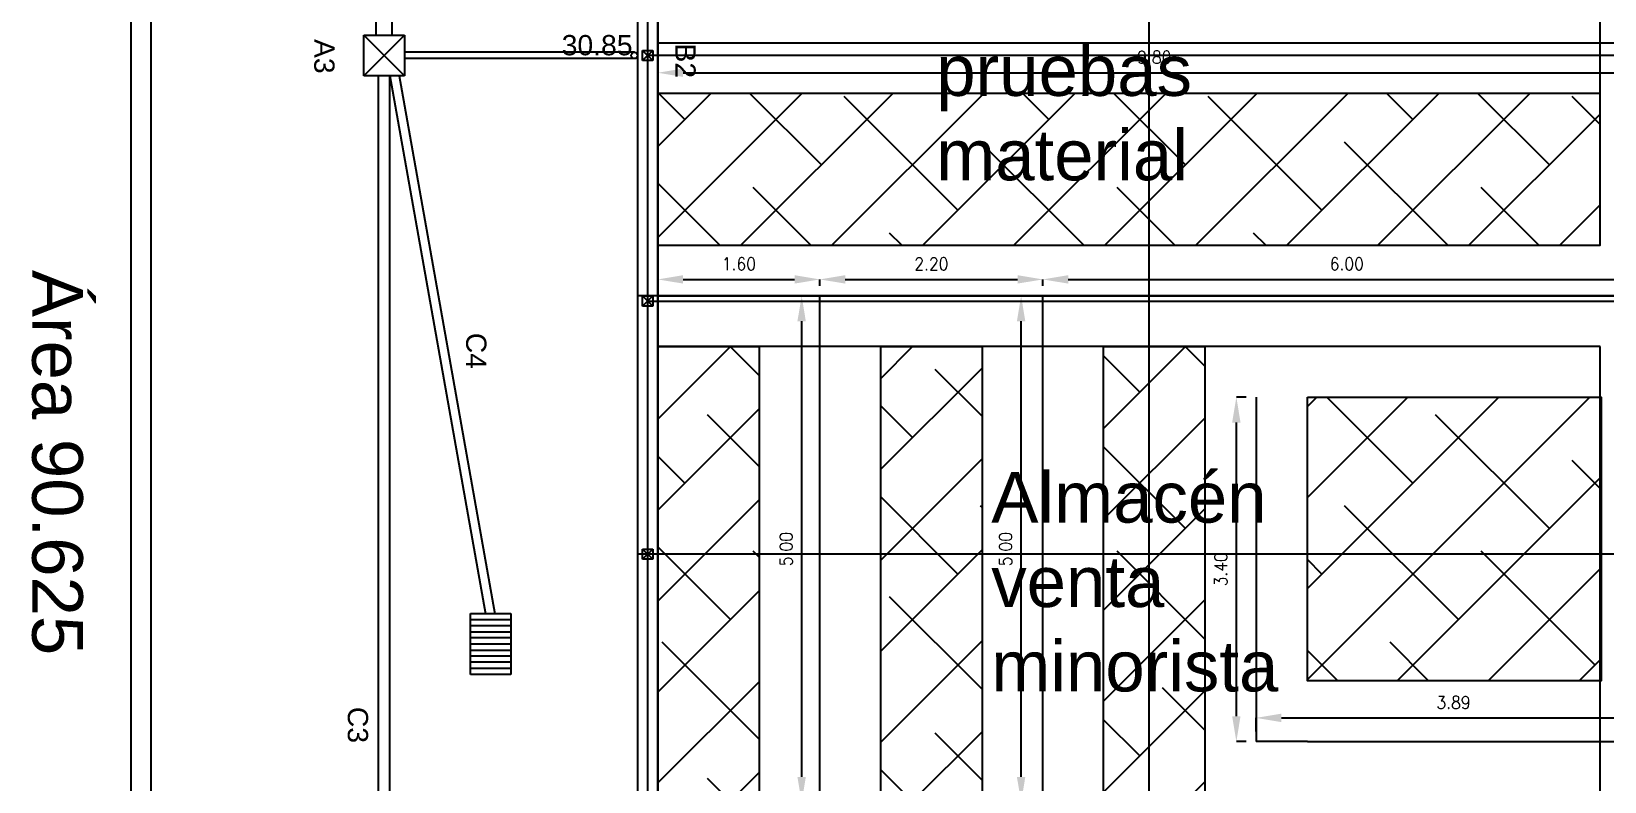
# Model space of a CAD drawing. Header units: inches. Extents: x 72863 to 73068, y 49095 to 49225.
# Drawn here: x 73040.83 to 73056.35, y 49167.94 to 49175.35 of the extents above; entities that cross this region are included whole.
import ezdxf

# ---------------------------------------------------------------- set-up
doc = ezdxf.new("R2010")
doc.units = ezdxf.units.IN
doc.layers.get('0').update_dxf_attribs({"lineweight": 15})
for name, color, linetype in [('Aguas pluviales', 140, 'Continuous'), ('Auxiliar', 240, 'Continuous'), ('Cotas_IncendiosP0', 30, 'Continuous'), ('IncendiosP0', 1, 'Continuous'), ('P0', 5, 'Continuous'), ('P0 Texto', 7, 'Continuous'), ('P0_Elementos', 44, 'Continuous'), ('P0_Pasillos', 90, 'Continuous'), ('Pared exterior nave', 26, 'Continuous'), ('Pared parcela', 7, 'Continuous'), ('Pilares', 240, 'Continuous')]:
    doc.layers.add(name, color=color, linetype=linetype)
doc.layers.add('Límites', color=6, linetype='Continuous', lineweight=9)
doc.styles.add('80-100', font='romans.shx', dxfattribs={"width": 0.9, "height": 0.125})
doc.styles.get("Standard").update_dxf_attribs({"font": 'arial.ttf'})
doc.dimstyles.new('Copia de 100_conlineas', dxfattribs={"dimtxt": 0.125, "dimasz": 0.25, "dimexe": 0, "dimexo": 0.1, "dimgap": 0.09, "dimtad": 1, "dimzin": 4, "dimdsep": 46, "dimtxsty": '80-100', "dimcen": 0.1, "dimclrd": 256, "dimclre": 256, "dimclrt": 256, "dimadec": 0, "dimazin": 0, "dimtfac": 1, "dimtix": 1, "dimtmove": 2, "dimatfit": 3, "dimfxl": 1, "dimtvp": 1.058824, "dimtolj": 1, "dimtzin": 1, "dimarcsym": 0})

# ---------------------------------------------------------------- blocks, each defined once
blk = doc.blocks.new('Arqueta')
for p, q in [((8.456, 7.642), (8.456, 8.042)), ((8.456, 8.042), (8.856, 8.042)), ((8.856, 8.042), (8.856, 7.642)), ((8.856, 7.642), (8.456, 7.642))]:
    blk.add_line(p, q)
blk = doc.blocks.new('Alcantarilla')
at = {"layer": 'Aguas pluviales'}
for p, q in [((-11.66, 1.036), (-11.66, 1.436)), ((-11.66, 1.436), (-11.06, 1.436)), ((-11.6, 1.436), (-11.6, 1.036)), ((-11.54, 1.436), (-11.54, 1.036)), ((-11.48, 1.036), (-11.48, 1.436)), ((-11.42, 1.436), (-11.42, 1.036)), ((-11.36, 1.436), (-11.36, 1.036)), ((-11.3, 1.036), (-11.3, 1.436)), ((-11.24, 1.436), (-11.24, 1.036)), ((-11.18, 1.436), (-11.18, 1.036)), ((-11.12, 1.036), (-11.12, 1.436)), ((-11.06, 1.436), (-11.06, 1.036)), ((-11.06, 1.036), (-11.66, 1.036))]:
    blk.add_line(p, q, dxfattribs=at)
blk = doc.blocks.new('*D402')
at = {"layer": 'Cotas_IncendiosP0', "lineweight": -2, "transparency": 16777216}
for p, q in [((73047.007, 49172.839), (73047.007, 49172.902)), ((73047.257, 49172.902), (73048.357, 49172.902)), ((73048.607, 49172.839), (73048.607, 49172.902))]:
    blk.add_line(p, q, dxfattribs=at)
at = {"layer": 'Cotas_IncendiosP0', "transparency": 16777216}
for points in [[(73047.257, 49172.944), (73047.257, 49172.861), (73047.007, 49172.902)], [(73048.357, 49172.944), (73048.357, 49172.861), (73048.607, 49172.902)]]:
    blk.add_solid(points, dxfattribs=at)
at = {"layer": 'Defpoints', "color": 0, "transparency": 16777216}
for p in [(73048.607, 49172.902), (73047.007, 49172.739), (73048.607, 49172.739)]:
    blk.add_point(p, dxfattribs=at)
at = {"layer": 'Cotas_IncendiosP0', "transparency": 16777216, "insert": (73047.807, 49173.055), "char_height": 0.125, "attachment_point": 5, "style": '80-100'}
blk.add_mtext('\\A1;1.60', dxfattribs=at)
blk = doc.blocks.new('*D403')
at = {"layer": 'Cotas_IncendiosP0', "lineweight": -2, "transparency": 16777216}
for p, q in [((73048.607, 49172.839), (73048.607, 49172.902)), ((73048.857, 49172.902), (73050.557, 49172.902)), ((73050.807, 49172.839), (73050.807, 49172.902))]:
    blk.add_line(p, q, dxfattribs=at)
at = {"layer": 'Cotas_IncendiosP0', "transparency": 16777216}
for points in [[(73048.857, 49172.944), (73048.857, 49172.861), (73048.607, 49172.902)], [(73050.557, 49172.944), (73050.557, 49172.861), (73050.807, 49172.902)]]:
    blk.add_solid(points, dxfattribs=at)
at = {"layer": 'Defpoints', "color": 0, "transparency": 16777216}
for p in [(73050.807, 49172.902), (73048.607, 49172.739), (73050.807, 49172.739)]:
    blk.add_point(p, dxfattribs=at)
at = {"layer": 'Cotas_IncendiosP0', "transparency": 16777216, "insert": (73049.707, 49173.055), "char_height": 0.125, "attachment_point": 5, "style": '80-100'}
blk.add_mtext('\\A1;2.20', dxfattribs=at)
blk = doc.blocks.new('*D404')
at = {"layer": 'Cotas_IncendiosP0', "lineweight": -2, "transparency": 16777216}
for p, q in [((73050.807, 49172.839), (73050.807, 49172.902)), ((73051.057, 49172.902), (73056.557, 49172.902)), ((73056.807, 49172.839), (73056.807, 49172.902))]:
    blk.add_line(p, q, dxfattribs=at)
at = {"layer": 'Cotas_IncendiosP0', "transparency": 16777216}
for points in [[(73051.057, 49172.944), (73051.057, 49172.861), (73050.807, 49172.902)], [(73056.557, 49172.944), (73056.557, 49172.861), (73056.807, 49172.902)]]:
    blk.add_solid(points, dxfattribs=at)
at = {"layer": 'Defpoints', "color": 0, "transparency": 16777216}
for p in [(73056.807, 49172.902), (73050.807, 49172.739), (73056.807, 49172.739)]:
    blk.add_point(p, dxfattribs=at)
at = {"layer": 'Cotas_IncendiosP0', "transparency": 16777216, "insert": (73053.807, 49173.055), "char_height": 0.125, "attachment_point": 5, "style": '80-100'}
blk.add_mtext('\\A1;6.00', dxfattribs=at)
blk = doc.blocks.new('*D405')
at = {"layer": 'Cotas_IncendiosP0', "lineweight": -2, "transparency": 16777216}
for p, q in [((73048.507, 49172.739), (73048.427, 49172.739)), ((73048.427, 49167.989), (73048.427, 49172.489)), ((73048.507, 49167.739), (73048.427, 49167.739))]:
    blk.add_line(p, q, dxfattribs=at)
at = {"layer": 'Cotas_IncendiosP0', "transparency": 16777216}
for points in [[(73048.385, 49172.489), (73048.468, 49172.489), (73048.427, 49172.739)], [(73048.385, 49167.989), (73048.468, 49167.989), (73048.427, 49167.739)]]:
    blk.add_solid(points, dxfattribs=at)
at = {"layer": 'Defpoints', "color": 0, "transparency": 16777216}
for p in [(73048.427, 49172.739), (73048.607, 49172.739), (73048.607, 49167.739)]:
    blk.add_point(p, dxfattribs=at)
at = {"layer": 'Cotas_IncendiosP0', "transparency": 16777216, "insert": (73048.274, 49170.239), "char_height": 0.125, "attachment_point": 5, "rotation": 90, "style": '80-100'}
blk.add_mtext('\\A1;5.00', dxfattribs=at)
blk = doc.blocks.new('*D406')
at = {"layer": 'Cotas_IncendiosP0', "lineweight": -2, "transparency": 16777216}
for p, q in [((73050.707, 49172.739), (73050.593, 49172.739)), ((73050.593, 49167.989), (73050.593, 49172.489)), ((73050.707, 49167.739), (73050.593, 49167.739))]:
    blk.add_line(p, q, dxfattribs=at)
at = {"layer": 'Cotas_IncendiosP0', "transparency": 16777216}
for points in [[(73050.551, 49172.489), (73050.634, 49172.489), (73050.593, 49172.739)], [(73050.551, 49167.989), (73050.634, 49167.989), (73050.593, 49167.739)]]:
    blk.add_solid(points, dxfattribs=at)
at = {"layer": 'Defpoints', "color": 0, "transparency": 16777216}
for p in [(73050.593, 49172.739), (73050.807, 49172.739), (73050.807, 49167.739)]:
    blk.add_point(p, dxfattribs=at)
at = {"layer": 'Cotas_IncendiosP0', "transparency": 16777216, "insert": (73050.44, 49170.239), "char_height": 0.125, "attachment_point": 5, "rotation": 90, "style": '80-100'}
blk.add_mtext('\\A1;5.00', dxfattribs=at)
blk = doc.blocks.new('*D407')
at = {"layer": 'Cotas_IncendiosP0', "lineweight": -2, "transparency": 16777216}
for p, q in [((73052.812, 49171.739), (73052.717, 49171.739)), ((73052.717, 49168.589), (73052.717, 49171.489)), ((73052.812, 49168.339), (73052.717, 49168.339))]:
    blk.add_line(p, q, dxfattribs=at)
at = {"layer": 'Cotas_IncendiosP0', "transparency": 16777216}
for points in [[(73052.675, 49171.489), (73052.758, 49171.489), (73052.717, 49171.739)], [(73052.675, 49168.589), (73052.758, 49168.589), (73052.717, 49168.339)]]:
    blk.add_solid(points, dxfattribs=at)
at = {"layer": 'Defpoints', "color": 0, "transparency": 16777216}
for p in [(73052.717, 49171.739), (73052.912, 49171.739), (73052.912, 49168.339)]:
    blk.add_point(p, dxfattribs=at)
at = {"layer": 'Cotas_IncendiosP0', "transparency": 16777216, "insert": (73052.564, 49170.039), "char_height": 0.125, "attachment_point": 5, "rotation": 90, "style": '80-100'}
blk.add_mtext('\\A1;3.40', dxfattribs=at)
blk = doc.blocks.new('*D408')
at = {"layer": 'Cotas_IncendiosP0', "lineweight": -2, "transparency": 16777216}
for p, q in [((73052.912, 49168.439), (73052.912, 49168.572)), ((73053.162, 49168.572), (73056.557, 49168.572)), ((73056.807, 49168.439), (73056.807, 49168.572))]:
    blk.add_line(p, q, dxfattribs=at)
at = {"layer": 'Cotas_IncendiosP0', "transparency": 16777216}
for points in [[(73053.162, 49168.614), (73053.162, 49168.53), (73052.912, 49168.572)], [(73056.557, 49168.614), (73056.557, 49168.53), (73056.807, 49168.572)]]:
    blk.add_solid(points, dxfattribs=at)
at = {"layer": 'Defpoints', "color": 0, "transparency": 16777216}
for p in [(73056.807, 49168.572), (73052.912, 49168.339), (73056.807, 49168.339)]:
    blk.add_point(p, dxfattribs=at)
at = {"layer": 'Cotas_IncendiosP0', "transparency": 16777216, "insert": (73054.86, 49168.724), "char_height": 0.125, "attachment_point": 5, "style": '80-100'}
blk.add_mtext('\\A1;3.89', dxfattribs=at)
blk = doc.blocks.new('*D418')
at = {"layer": 'Cotas_IncendiosP0', "lineweight": -2, "transparency": 16777216}
for p, q in [((73047.007, 49175.139), (73047.007, 49174.943)), ((73056.807, 49175.139), (73056.807, 49174.943)), ((73047.257, 49174.943), (73056.557, 49174.943))]:
    blk.add_line(p, q, dxfattribs=at)
at = {"layer": 'Cotas_IncendiosP0', "transparency": 16777216}
for points in [[(73047.257, 49174.985), (73047.257, 49174.902), (73047.007, 49174.943)], [(73056.557, 49174.985), (73056.557, 49174.902), (73056.807, 49174.943)]]:
    blk.add_solid(points, dxfattribs=at)
at = {"layer": 'Defpoints', "color": 0, "transparency": 16777216}
for p in [(73047.007, 49175.239), (73056.807, 49175.239), (73056.807, 49174.943)]:
    blk.add_point(p, dxfattribs=at)
at = {"layer": 'Cotas_IncendiosP0', "transparency": 16777216, "insert": (73051.907, 49175.096), "char_height": 0.125, "attachment_point": 5, "style": '80-100'}
blk.add_mtext('\\A1;9.80', dxfattribs=at)

msp = doc.modelspace()

# ---------------------------------------------------------------- hatches: boundary and pattern name
at = {"layer": 'P0_Elementos'}
h = msp.add_hatch(dxfattribs=at)
h.set_pattern_fill('ANSI38', color=256, scale=0.2)
h.set_pattern_definition([(45, (73014.496, 49132.724), (-0.449013, 0.449013), []), (135, (73014.496, 49132.724), (-1.3470384, 0.449013), [1.5875, -0.9525])])
h.paths.add_polyline_path([(73050.2071, 49172.2388), (73049.2071, 49172.2388), (73049.2071, 49167.7388), (73050.2071, 49167.7388)])
h.paths.add_polyline_path([(73048.0071, 49172.2388), (73047.0071, 49172.2388), (73047.0071, 49167.7388), (73048.0071, 49167.7388)])
h.paths.add_polyline_path([(73052.4071, 49172.2388), (73051.4071, 49172.2388), (73051.4071, 49167.7388), (73052.4071, 49167.7388)])
h.paths.add_polyline_path([(73056.3071, 49171.7388), (73053.4177, 49171.7388), (73053.4177, 49168.9388), (73056.3071, 49168.9388)])
h.paths.add_polyline_path([(73056.3071, 49167.7388), (73052.9071, 49167.7388), (73052.9071, 49166.2388), (73056.3071, 49166.2388)])
h.paths.add_polyline_path([(73056.3071, 49165.2388), (73052.9071, 49165.2388), (73052.9071, 49163.7388), (73056.3071, 49163.7388)])
h.paths.add_polyline_path([(73056.3071, 49174.7388), (73047.0071, 49174.7388), (73047.0071, 49173.2388), (73056.3071, 49173.2388)])
h.paths.add_polyline_path([(73056.3071, 49177.2388), (73047.0071, 49177.2388), (73047.0071, 49175.7388), (73056.3071, 49175.7388)])
h.paths.add_polyline_path([(73061.4571, 49174.7388), (73057.3071, 49174.7388), (73057.3071, 49170.5888), (73061.4571, 49170.5888)])
h.paths.add_polyline_path([(73066.6071, 49174.7388), (73062.4571, 49174.7388), (73062.4571, 49170.5888), (73066.6071, 49170.5888)])
h.paths.add_polyline_path([(73061.4571, 49169.0888), (73057.3071, 49169.0888), (73057.3071, 49164.9388), (73061.4571, 49164.9388)])
h.paths.add_polyline_path([(73066.6071, 49169.0888), (73062.4571, 49169.0888), (73062.4571, 49164.9388), (73066.6071, 49164.9388)])
h.paths.add_polyline_path([(73061.4571, 49163.7388), (73057.8571, 49163.7388), (73057.8571, 49161.4388), (73061.4571, 49161.4388)])
h.paths.add_polyline_path([(73066.6071, 49163.7388), (73062.4571, 49163.7388), (73062.4571, 49160.4388), (73066.6071, 49160.4388)])

# ---------------------------------------------------------------- linework, layer by layer
at = {"layer": 'Aguas pluviales'}
for p, q in [((73046.8071, 49196.4888), (73046.8071, 49160.2388)), ((73047.0071, 49196.4888), (73047.0071, 49160.2388)), ((73044.2271, 49175.3138), (73044.2271, 49183.4138)), ((73044.3871, 49175.3138), (73044.3871, 49183.4138)), ((73044.5071, 49175.3138), (73044.1071, 49174.9138)), ((73044.1071, 49175.3138), (73044.5071, 49174.9138)), ((73046.7756, 49175.1453), (73044.5071, 49175.1453)), ((73046.7756, 49175.0823), (73044.5071, 49175.0823)), ((73044.2521, 49165.3888), (73044.2521, 49174.9138)), ((73044.3621, 49165.3888), (73044.3621, 49174.9138)), ((73044.3621, 49174.9138), (73045.3062, 49169.6013)), ((73044.4535, 49174.9138), (73045.3976, 49169.6013)), ((73056.8071, 49170.1888), (73046.8071, 49170.1888))]:
    msp.add_line(p, q, dxfattribs=at)
msp.add_circle((73046.7756, 49175.1138), 0.0315, dxfattribs=at)
at = {"layer": 'Auxiliar'}
for p, q in [((73046.9071, 49160.3388), (73046.9071, 49196.3637)), ((73051.8571, 49160.3388), (73051.8571, 49196.3635)), ((73066.7071, 49175.1138), (73046.9071, 49175.1138)), ((73046.9071, 49172.6888), (73066.7071, 49172.6888)), ((73066.7071, 49170.1888), (73046.9071, 49170.1888))]:
    msp.add_line(p, q, dxfattribs=at)
at = {"layer": 'IncendiosP0'}
for p, q in [((73047.0071, 49175.2388), (73056.8071, 49175.2388)), ((73047.0071, 49172.7388), (73056.8071, 49172.7388)), ((73048.6071, 49167.7388), (73048.6071, 49172.7388)), ((73050.8071, 49167.7388), (73050.8071, 49172.7388)), ((73052.9124, 49171.7388), (73052.9124, 49168.3388)), ((73053.4177, 49168.3388), (73052.9124, 49168.3388)), ((73053.4177, 49168.3388), (73056.8071, 49168.3388))]:
    msp.add_line(p, q, dxfattribs=at)
at = {"layer": 'Límites'}
for points in [[(73041.8071, 49145.5388), (73066.8071, 49145.5388), (73066.8071, 49205.5388), (73041.8071, 49205.5388), (73041.8071, 49145.5388)], [(73046.8071, 49150.5388), (73046.8071, 49200.5388), (73066.8071, 49200.5388)]]:
    msp.add_lwpolyline(points, dxfattribs=at)
msp.add_lwpolyline([(73054.3071, 49145.5388), (73056.8071, 49145.5388), (73059.3071, 49145.5388), (73061.8071, 49145.5388), (73064.3071, 49145.5388), (73066.8071, 49145.5388), (73066.8071, 49150.5388), (73066.8071, 49205.5388), (73041.8071, 49205.5388), (73041.8071, 49145.5388), (73051.8071, 49145.5388)], close=True, dxfattribs=at)
at = {"layer": 'P0'}
for p, q in [((73046.8071, 49196.4888), (73046.8071, 49160.2388)), ((73051.8071, 49172.7388), (73046.8071, 49172.7388)), ((73056.8071, 49172.7388), (73051.8071, 49172.7388))]:
    msp.add_line(p, q, dxfattribs=at)
at = {"layer": 'P0_Elementos'}
for points in [[(73047.0071, 49173.2388), (73056.3071, 49173.2388), (73056.3071, 49174.7388), (73047.0071, 49174.7388)], [(73047.0071, 49172.2388), (73048.0071, 49172.2388), (73048.0071, 49167.7388), (73047.0071, 49167.7388)], [(73049.2071, 49172.2388), (73050.2071, 49172.2388), (73050.2071, 49167.7388), (73049.2071, 49167.7388)], [(73051.4071, 49172.2388), (73052.4071, 49172.2388), (73052.4071, 49167.7388), (73051.4071, 49167.7388)], [(73053.4177, 49171.7388), (73056.3177, 49171.7388), (73056.3177, 49168.9388), (73053.4177, 49168.9388)]]:
    msp.add_lwpolyline(points, close=True, dxfattribs=at)
at = {"layer": 'P0_Pasillos'}
for p, q in [((73056.3071, 49173.2388), (73056.3071, 49177.2388)), ((73047.0071, 49172.2388), (73047.0071, 49173.2388)), ((73047.0071, 49173.2388), (73056.3071, 49173.2388)), ((73056.3071, 49172.2388), (73047.0071, 49172.2388)), ((73056.3071, 49163.7388), (73056.3071, 49172.2388))]:
    msp.add_line(p, q, dxfattribs=at)
at = {"layer": 'Pared exterior nave'}
for p, q in [((73046.8071, 49196.4888), (73046.8071, 49160.2388)), ((73047.0071, 49167.7388), (73047.0071, 49196.0388))]:
    msp.add_line(p, q, dxfattribs=at)
at = {"layer": 'Pared parcela'}
for p, q in [((73041.8071, 49205.5388), (73041.8071, 49145.5388)), ((73042.0071, 49145.7388), (73042.0071, 49205.3388))]:
    msp.add_line(p, q, dxfattribs=at)
at = {"layer": 'Pilares'}
for p, q in [((73046.8571, 49175.1638), (73046.9571, 49175.1638)), ((73046.8571, 49175.0638), (73046.8571, 49175.1638)), ((73046.8571, 49175.1638), (73046.9571, 49175.0638)), ((73046.9571, 49175.1638), (73046.8571, 49175.0638)), ((73046.9571, 49175.1638), (73046.9571, 49175.0638)), ((73046.9571, 49175.0638), (73046.8571, 49175.0638)), ((73046.8571, 49172.7388), (73046.9571, 49172.7388)), ((73046.8571, 49172.6388), (73046.8571, 49172.7388)), ((73046.8571, 49172.7388), (73046.9571, 49172.6388)), ((73046.9571, 49172.7388), (73046.8571, 49172.6388)), ((73046.9571, 49172.7388), (73046.9571, 49172.6388)), ((73046.9571, 49172.6388), (73046.8571, 49172.6388)), ((73046.8571, 49170.2388), (73046.9571, 49170.2388)), ((73046.8571, 49170.1388), (73046.8571, 49170.2388)), ((73046.8571, 49170.2388), (73046.9571, 49170.1388)), ((73046.9571, 49170.2388), (73046.8571, 49170.1388)), ((73046.9571, 49170.2388), (73046.9571, 49170.1388)), ((73046.9571, 49170.1388), (73046.8571, 49170.1388))]:
    msp.add_line(p, q, dxfattribs=at)

# ---------------------------------------------------------------- block references
at = {"layer": 'Aguas pluviales', "rotation": 270}
for name, p in [('Arqueta', (73036.4648, 49183.7699)), ('Alcantarilla', (73044.121, 49157.9415))]:
    msp.add_blockref(name, p, dxfattribs=at)

# ---------------------------------------------------------------- texts
at = {"layer": 'Aguas pluviales', "attachment_point": 1, "rotation": 270}
for s, insert, char_height in [('A3', (73043.8165, 49175.2761), 0.2), ('B2', (73047.3801, 49175.2319), 0.2), ('Área 90.625 ', (73041.3328, 49172.9964), 0.5), ('C4', (73045.3155, 49172.3748), 0.2), ('C3 ', (73044.1477, 49168.6807), 0.2)]:
    msp.add_mtext_dynamic_manual_height_columns(s, width=10.693228, gutter_width=12.5, heights=[0], dxfattribs=dict(at, insert=insert, char_height=char_height))
at = {"layer": 'Cotas_IncendiosP0', "insert": (73046.0585, 49175.3155), "char_height": 0.2, "attachment_point": 1}
msp.add_mtext_dynamic_manual_height_columns('30.85', width=0.804282, gutter_width=1, heights=[0], dxfattribs=at)
at = {"layer": 'P0 Texto', "char_height": 0.5, "attachment_point": 1}
for s, width, insert in [('Sala\\Ppruebas\\Pmaterial', 5.130847, (73049.7548, 49176.048)), ('Almacén\\Pventa\\Pminorista', 5.208781, (73050.2982, 49171.0004))]:
    msp.add_mtext_dynamic_manual_height_columns(s, width=width, gutter_width=12.5, heights=[0], dxfattribs=dict(at, insert=insert))

# ---------------------------------------------------------------- dimensions: what is measured, and where the dimension line sits
at = {"layer": 'Cotas_IncendiosP0'}
for base, p1, p2, picture, middle in [((73056.8071, 49174.9433), (73047.0071, 49175.2388), (73056.8071, 49175.2388), '*D418', (73051.9071, 49175.0958)), ((73048.6071, 49172.9023), (73047.0071, 49172.7388), (73048.6071, 49172.7388), '*D402', (73047.8071, 49173.0548)), ((73050.8071, 49172.9023), (73048.6071, 49172.7388), (73050.8071, 49172.7388), '*D403', (73049.7071, 49173.0548)), ((73056.8071, 49172.9023), (73050.8071, 49172.7388), (73056.8071, 49172.7388), '*D404', (73053.8071, 49173.0548)), ((73056.8071, 49168.5719), (73052.9124, 49168.3388), (73056.8071, 49168.3388), '*D408', (73054.8597, 49168.7244))]:
    dim = msp.add_linear_dim(base=base, p1=p1, p2=p2, dimstyle='Copia de 100_conlineas', dxfattribs=at)
    dim.commit()
    dim.dimension.update_dxf_attribs({"geometry": picture, "text_midpoint": middle})
for base, p1, p2, picture, middle in [((73048.4268, 49172.7388), (73048.6071, 49167.7388), (73048.6071, 49172.7388), '*D405', (73048.2743, 49170.2388)), ((73050.5925, 49172.7388), (73050.8071, 49167.7388), (73050.8071, 49172.7388), '*D406', (73050.44, 49170.2388)), ((73052.7166, 49171.7388), (73052.9124, 49168.3388), (73052.9124, 49171.7388), '*D407', (73052.5641, 49170.0388))]:
    dim = msp.add_linear_dim(base=base, p1=p1, p2=p2, angle=90, dimstyle='Copia de 100_conlineas', dxfattribs=at)
    dim.commit()
    dim.dimension.update_dxf_attribs({"geometry": picture, "text_midpoint": middle})

doc.saveas('drawing.dxf')
